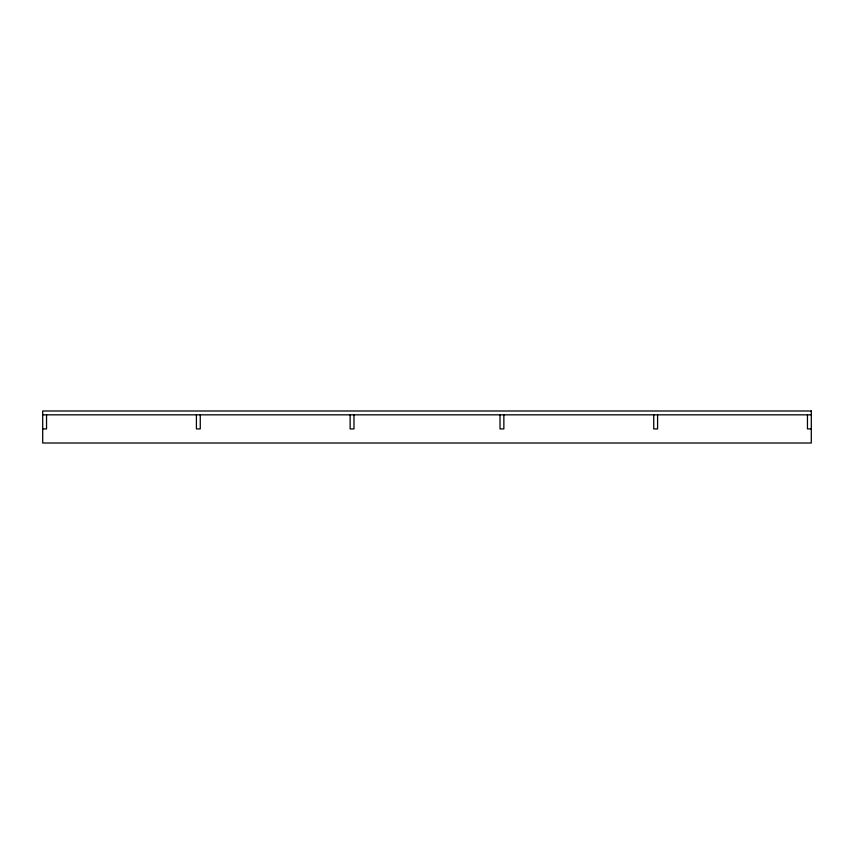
<?xml version="1.0" encoding="UTF-8"?>
<svg xmlns="http://www.w3.org/2000/svg" width="854" height="854" viewBox="0 0 854 854"><rect width="100%" height="100%" fill="white"/><g stroke="black" fill="none" stroke-linecap="round" stroke-linejoin="round"><path stroke-width="1.28" d="M42.7 414.83L811.3 414.83M42.7 428.921L46.543 428.921L46.543 414.83M811.3 428.921L807.457 428.921L807.457 414.83M657.58 414.83L657.58 428.921L653.737 428.921L653.737 414.83M503.86 414.83L503.86 428.921L500.017 428.921L500.017 414.83M353.983 414.83L353.983 428.921L350.14 428.921L350.14 414.83M200.263 414.83L200.263 428.921L196.42 428.921L196.42 414.83M811.3 410.987L42.7 410.987L42.7 443.012L811.3 443.012L811.3 410.987"/></g></svg>
